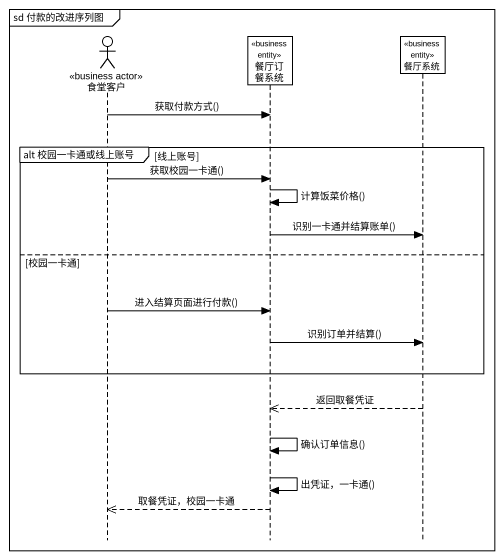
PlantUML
@startuml
mainframe sd 付款的改进序列图
hide footbox
actor 食堂客户 <<business actor>>
participant 餐厅订餐系统 <<business entity>>
participant 餐厅系统 <<business entity>>

食堂客户 -> 餐厅订餐系统 : 获取付款方式()
group alt 校园一卡通或线上账号 [线上账号]
  食堂客户 -> 餐厅订餐系统 : 获取校园一卡通()
  餐厅订餐系统 -> 餐厅订餐系统 : 计算饭菜价格()
  餐厅订餐系统 -> 餐厅系统 : 识别一卡通并结算账单()
else 校园一卡通
  食堂客户 -> 餐厅订餐系统 : 进入结算页面进行付款()
  餐厅订餐系统 -> 餐厅系统 : 识别订单并结算()
end
餐厅系统 -->> 餐厅订餐系统 : 返回取餐凭证
餐厅订餐系统 -> 餐厅订餐系统 : 确认订单信息()
餐厅订餐系统 -> 餐厅订餐系统 : 出凭证，一卡通()
餐厅订餐系统 -->> 食堂客户 : 取餐凭证，校园一卡通
@enduml
